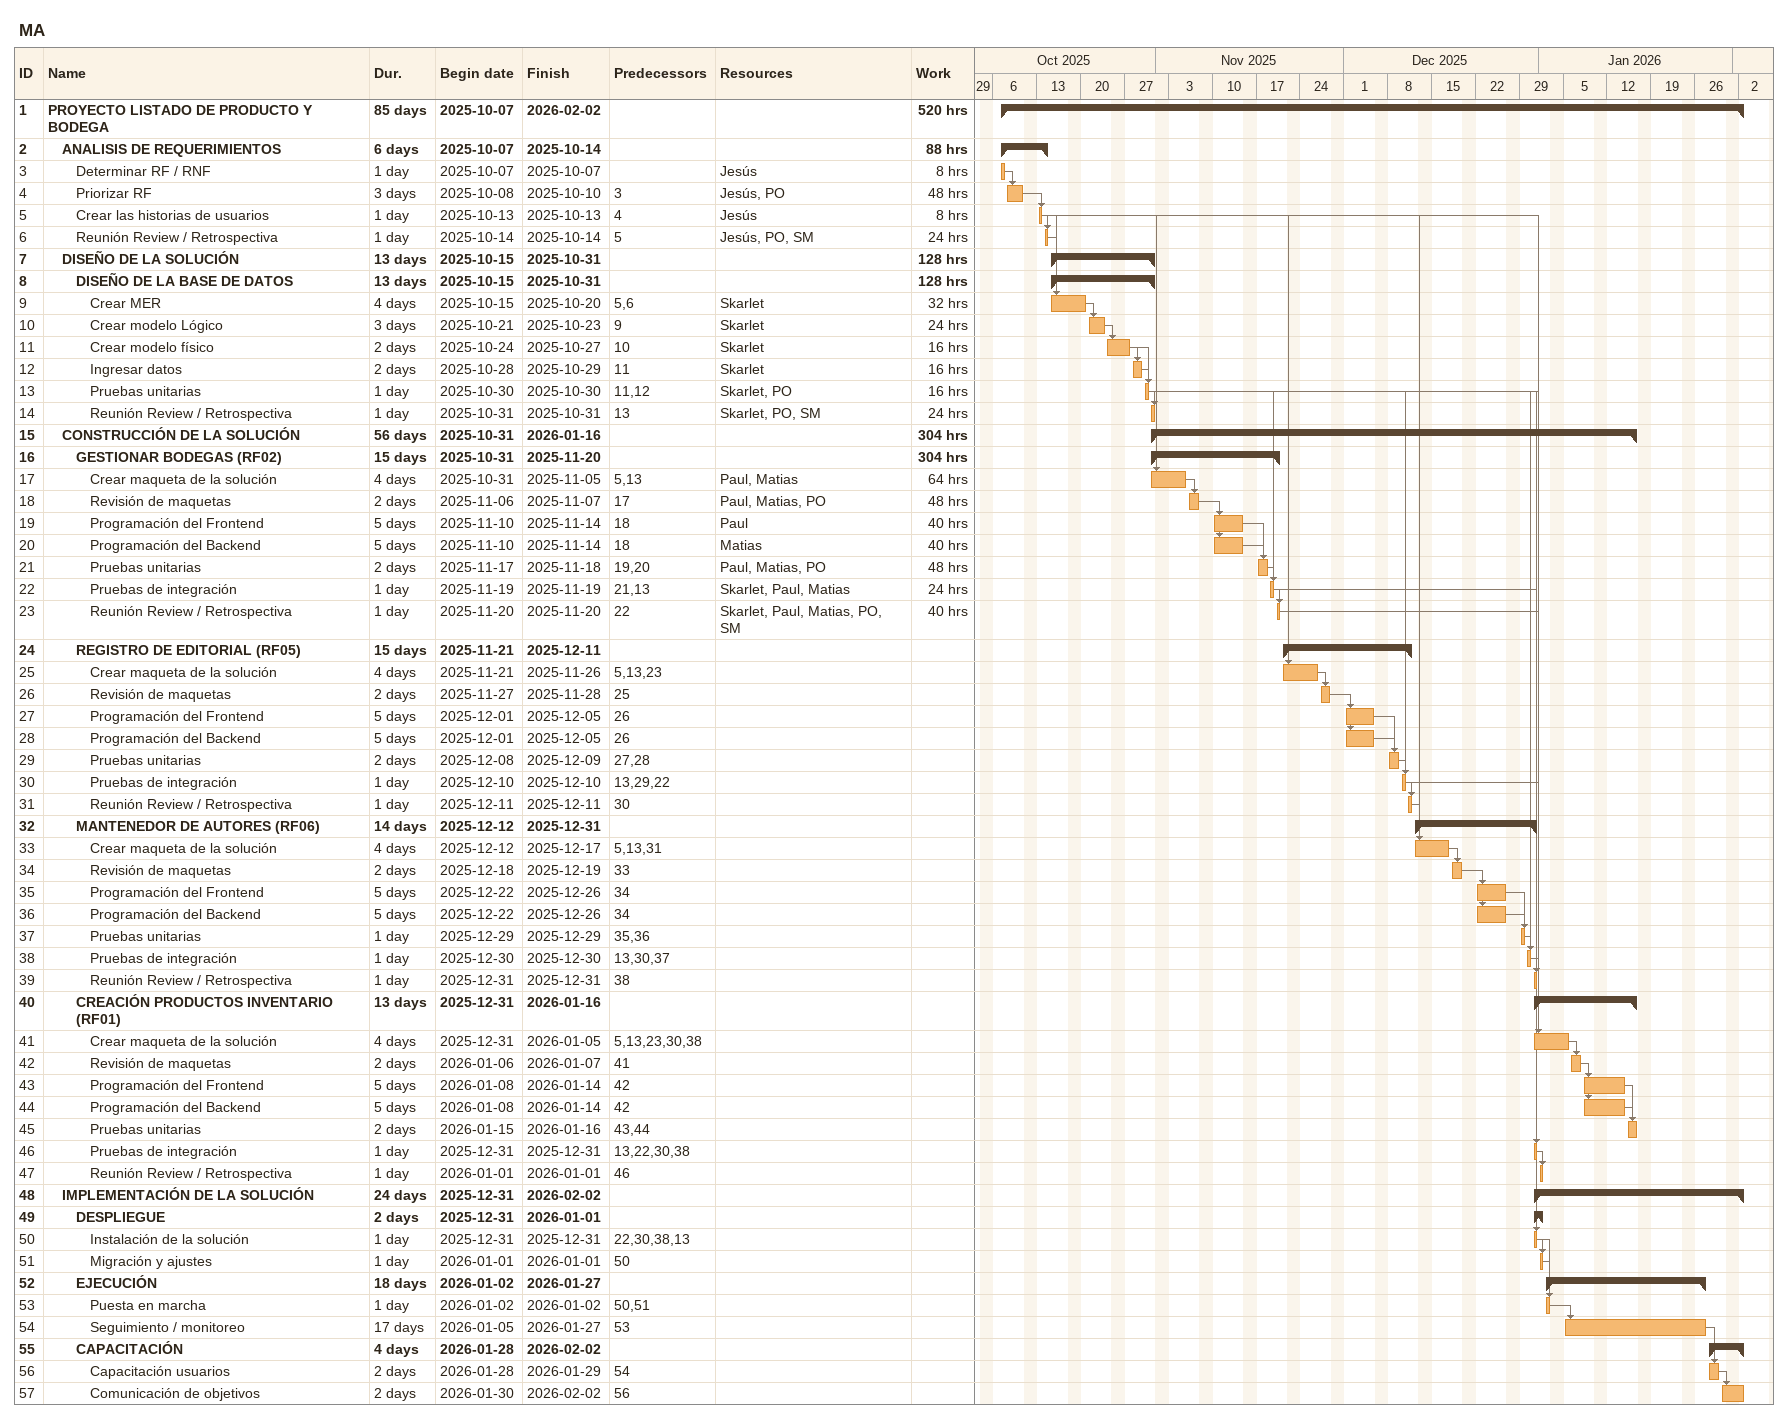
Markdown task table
MA

| ID | Level | Task | Duration | Start | Finish | Predecessors | Resources | Work (h) |
|---|---|---|---|---|---|---|---|---|
| 1 | 1 | **PROYECTO LISTADO DE PRODUCTO Y BODEGA** | 85d | 2025-10-07 | 2026-02-02 |  |  | 520 |
| 2 | 2 | **ANALISIS DE REQUERIMIENTOS** | 6d | 2025-10-07 | 2025-10-14 |  |  | 88 |
| 3 | 3 | Determinar RF / RNF | 1d | 2025-10-07 | 2025-10-07 |  | Jesús | 8 |
| 4 | 3 | Priorizar RF | 3d | 2025-10-08 | 2025-10-10 | 3 | Jesús, PO | 48 |
| 5 | 3 | Crear las historias de usuarios | 1d | 2025-10-13 | 2025-10-13 | 4 | Jesús | 8 |
| 6 | 3 | Reunión Review / Retrospectiva | 1d | 2025-10-14 | 2025-10-14 | 5 | Jesús, PO, SM | 24 |
| 7 | 2 | **DISEÑO DE LA SOLUCIÓN** | 13d | 2025-10-15 | 2025-10-31 |  |  | 128 |
| 8 | 3 | **DISEÑO DE LA BASE DE DATOS** | 13d | 2025-10-15 | 2025-10-31 |  |  | 128 |
| 9 | 4 | Crear MER | 4d | 2025-10-15 | 2025-10-20 | 5, 6 | Skarlet | 32 |
| 10 | 4 | Crear modelo Lógico | 3d | 2025-10-21 | 2025-10-23 | 9 | Skarlet | 24 |
| 11 | 4 | Crear modelo físico | 2d | 2025-10-24 | 2025-10-27 | 10 | Skarlet | 16 |
| 12 | 4 | Ingresar datos | 2d | 2025-10-28 | 2025-10-29 | 11 | Skarlet | 16 |
| 13 | 4 | Pruebas unitarias | 1d | 2025-10-30 | 2025-10-30 | 11, 12 | Skarlet, PO | 16 |
| 14 | 4 | Reunión Review / Retrospectiva | 1d | 2025-10-31 | 2025-10-31 | 13 | Skarlet, PO, SM | 24 |
| 15 | 2 | **CONSTRUCCIÓN DE LA SOLUCIÓN** | 56d | 2025-10-31 | 2026-01-16 |  |  | 304 |
| 16 | 3 | **GESTIONAR BODEGAS (RF02)** | 15d | 2025-10-31 | 2025-11-20 |  |  | 304 |
| 17 | 4 | Crear maqueta de la solución | 4d | 2025-10-31 | 2025-11-05 | 5, 13 | Paul, Matias | 64 |
| 18 | 4 | Revisión de maquetas | 2d | 2025-11-06 | 2025-11-07 | 17 | Paul, Matias, PO | 48 |
| 19 | 4 | Programación del Frontend | 5d | 2025-11-10 | 2025-11-14 | 18 | Paul | 40 |
| 20 | 4 | Programación del Backend | 5d | 2025-11-10 | 2025-11-14 | 18 | Matias | 40 |
| 21 | 4 | Pruebas unitarias | 2d | 2025-11-17 | 2025-11-18 | 19, 20 | Paul, Matias, PO | 48 |
| 22 | 4 | Pruebas de integración | 1d | 2025-11-19 | 2025-11-19 | 21, 13 | Skarlet, Paul, Matias | 24 |
| 23 | 4 | Reunión Review / Retrospectiva | 1d | 2025-11-20 | 2025-11-20 | 22 | Skarlet, Paul, Matias, PO, SM | 40 |
| 24 | 3 | **REGISTRO DE EDITORIAL (RF05)** | 15d | 2025-11-21 | 2025-12-11 |  |  |  |
| 25 | 4 | Crear maqueta de la solución | 4d | 2025-11-21 | 2025-11-26 | 5, 13, 23 |  |  |
| 26 | 4 | Revisión de maquetas | 2d | 2025-11-27 | 2025-11-28 | 25 |  |  |
| 27 | 4 | Programación del Frontend | 5d | 2025-12-01 | 2025-12-05 | 26 |  |  |
| 28 | 4 | Programación del Backend | 5d | 2025-12-01 | 2025-12-05 | 26 |  |  |
| 29 | 4 | Pruebas unitarias | 2d | 2025-12-08 | 2025-12-09 | 27, 28 |  |  |
| 30 | 4 | Pruebas de integración | 1d | 2025-12-10 | 2025-12-10 | 13, 29, 22 |  |  |
| 31 | 4 | Reunión Review / Retrospectiva | 1d | 2025-12-11 | 2025-12-11 | 30 |  |  |
| 32 | 3 | **MANTENEDOR DE AUTORES (RF06)** | 14d | 2025-12-12 | 2025-12-31 |  |  |  |
| 33 | 4 | Crear maqueta de la solución | 4d | 2025-12-12 | 2025-12-17 | 5, 13, 31 |  |  |
| 34 | 4 | Revisión de maquetas | 2d | 2025-12-18 | 2025-12-19 | 33 |  |  |
| 35 | 4 | Programación del Frontend | 5d | 2025-12-22 | 2025-12-26 | 34 |  |  |
| 36 | 4 | Programación del Backend | 5d | 2025-12-22 | 2025-12-26 | 34 |  |  |
| 37 | 4 | Pruebas unitarias | 1d | 2025-12-29 | 2025-12-29 | 35, 36 |  |  |
| 38 | 4 | Pruebas de integración | 1d | 2025-12-30 | 2025-12-30 | 13, 30, 37 |  |  |
| 39 | 4 | Reunión Review / Retrospectiva | 1d | 2025-12-31 | 2025-12-31 | 38 |  |  |
| 40 | 3 | **CREACIÓN PRODUCTOS INVENTARIO (RF01)** | 13d | 2025-12-31 | 2026-01-16 |  |  |  |
| 41 | 4 | Crear maqueta de la solución | 4d | 2025-12-31 | 2026-01-05 | 5, 13, 23, 30, 38 |  |  |
| 42 | 4 | Revisión de maquetas | 2d | 2026-01-06 | 2026-01-07 | 41 |  |  |
| 43 | 4 | Programación del Frontend | 5d | 2026-01-08 | 2026-01-14 | 42 |  |  |
| 44 | 4 | Programación del Backend | 5d | 2026-01-08 | 2026-01-14 | 42 |  |  |
| 45 | 4 | Pruebas unitarias | 2d | 2026-01-15 | 2026-01-16 | 43, 44 |  |  |
| 46 | 4 | Pruebas de integración | 1d | 2025-12-31 | 2025-12-31 | 13, 22, 30, 38 |  |  |
| 47 | 4 | Reunión Review / Retrospectiva | 1d | 2026-01-01 | 2026-01-01 | 46 |  |  |
| 48 | 2 | **IMPLEMENTACIÓN DE LA SOLUCIÓN** | 24d | 2025-12-31 | 2026-02-02 |  |  |  |
| 49 | 3 | **DESPLIEGUE** | 2d | 2025-12-31 | 2026-01-01 |  |  |  |
| 50 | 4 | Instalación de la solución | 1d | 2025-12-31 | 2025-12-31 | 22, 30, 38, 13 |  |  |
| 51 | 4 | Migración y ajustes | 1d | 2026-01-01 | 2026-01-01 | 50 |  |  |
| 52 | 3 | **EJECUCIÓN** | 18d | 2026-01-02 | 2026-01-27 |  |  |  |
| 53 | 4 | Puesta en marcha | 1d | 2026-01-02 | 2026-01-02 | 50, 51 |  |  |
| 54 | 4 | Seguimiento / monitoreo | 17d | 2026-01-05 | 2026-01-27 | 53 |  |  |
| 55 | 3 | **CAPACITACIÓN** | 4d | 2026-01-28 | 2026-02-02 |  |  |  |
| 56 | 4 | Capacitación usuarios | 2d | 2026-01-28 | 2026-01-29 | 54 |  |  |
| 57 | 4 | Comunicación de objetivos | 2d | 2026-01-30 | 2026-02-02 | 56 |  |  |
